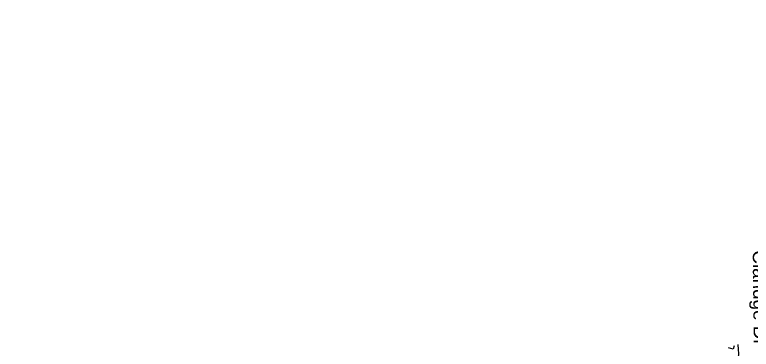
# Model space of a CAD drawing. Header units: millimetres. Extents: x 111502 to 977541, y 8702 to 1044108.
# Drawn here: x 488643 to 489188, y 238634 to 238882 of the extents above; entities that cross this region are included whole.
import ezdxf

# ---------------------------------------------------------------- set-up
doc = ezdxf.new("R2010")
doc.units = ezdxf.units.MM
doc.header["$LTSCALE"] = 0.25
doc.linetypes.add('DASHED2', pattern=[9.525, 6.35, -3.175])
doc.layers.add('E HVSS As Laid HV', color=10, linetype='Continuous')
doc.layers.add('X HVSS Site Background', color=8, linetype='Continuous')
doc.styles.add('Arial', font='arial.ttf')

# ---------------------------------------------------------------- blocks, each defined once
blk = doc.blocks.new('OS MAP 060722')
at = {"layer": 'X HVSS Site Background'}
for points in [[(365.23, -489.71), (364.6, -492.04), (361.16, -491.12)], [(367.89, -504.41), (368.7, -495.19), (368.5, -492.2), (368.34, -488.62)]]:
    blk.add_lwpolyline(points, dxfattribs=at)

msp = doc.modelspace()

# ---------------------------------------------------------------- linework, layer by layer
at = {"lineweight": 0}
msp.add_circle((488727.82, 239008.33), 11388.42, dxfattribs=at)

# ---------------------------------------------------------------- block references
at = {"layer": 'E HVSS As Laid HV', "linetype": 'DASHED2', "lineweight": 0}
msp.add_blockref('OS MAP 060722', (488810.58, 239126.31), dxfattribs=at)

# ---------------------------------------------------------------- texts
at = {"lineweight": 0, "insert": (489199.53, 238707.51), "char_height": 10, "attachment_point": 1, "rotation": 270.6169, "style": 'Arial'}
msp.add_mtext_dynamic_manual_height_columns('Claridge Dr', width=76.9595, gutter_width=10, heights=[0], dxfattribs=at)

doc.saveas('drawing.dxf')
